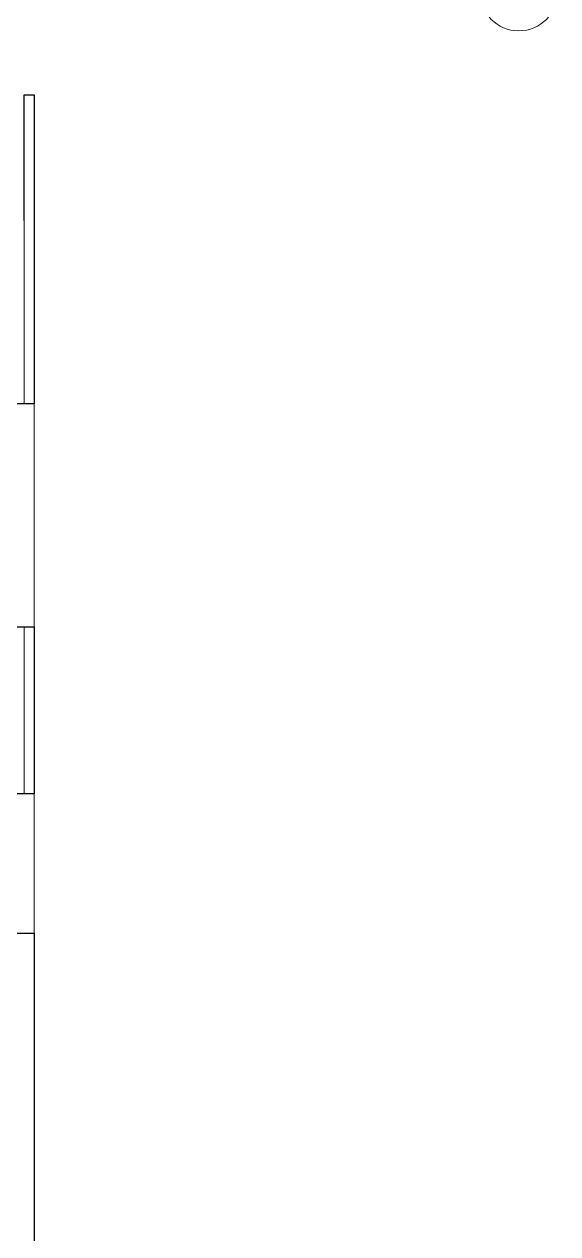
# Model space of a CAD drawing. Header units: millimetres. Extents: x -48393 to -1543, y -7799 to 13735.
# Drawn here: x -22995 to -20600, y 673 to 6103 of the extents above; entities that cross this region are included whole.
import ezdxf

# ---------------------------------------------------------------- set-up
doc = ezdxf.new("R2010")
doc.units = ezdxf.units.MM
for name, color, linetype, lineweight in [('A-WALL-____-MCUT', 9, 'Continuous', 9), ('A-WALL-____-OTLN', 9, 'Continuous', 9), ('S-GRID-____-IDEN', 9, 'Continuous', 9)]:
    doc.layers.add(name, color=color, linetype=linetype, lineweight=lineweight)

# ---------------------------------------------------------------- blocks, each defined once
blk = doc.blocks.new('Grid - Radius 3_5mm-353793-DPS_3NP-C')
at = {"layer": 'S-GRID-____-IDEN'}
blk.add_circle((0, 0), 3.5, dxfattribs=at)

msp = doc.modelspace()

# ---------------------------------------------------------------- linework, layer by layer
at = {"layer": 'A-WALL-____-MCUT', "lineweight": 25}
for p, q in [((-22994.9, 5221.9), (-22994.9, 5785.4)), ((-22994.9, 5785.4), (-22949.9, 5785.4)), ((-22949.9, 5785.4), (-22949.9, 4398.2)), ((-22949.9, 4398.2), (-23434.9, 4398.2)), ((-23434.9, 3398.2), (-22949.9, 3398.2)), ((-22949.9, 3398.2), (-22949.9, 2648.2)), ((-22949.9, 2648.2), (-23144.9, 2648.2)), ((-23144.9, 2023.2), (-22949.9, 2023.2)), ((-22949.9, 2023.2), (-22949.9, -801.8))]:
    msp.add_line(p, q, dxfattribs=at)
at = {"layer": 'A-WALL-____-OTLN'}
for p, q in [((-22994.9, 5221.9), (-22994.9, 4398.2)), ((-22949.9, 3398.2), (-22949.9, 4398.2)), ((-22994.9, 3398.2), (-22994.9, 2648.2)), ((-22949.9, 2023.2), (-22949.9, 2648.2))]:
    msp.add_line(p, q, dxfattribs=at)

# ---------------------------------------------------------------- block references
at = {"layer": 'S-GRID-____-IDEN', "xscale": 49.99999999999998, "yscale": 49.99999999999998, "zscale": 49.99999999999998, "rotation": 90}
msp.add_blockref('Grid - Radius 3_5mm-353793-DPS_3NP-C', (-20774.7, 6248.2), dxfattribs=at)

doc.saveas('drawing.dxf')
